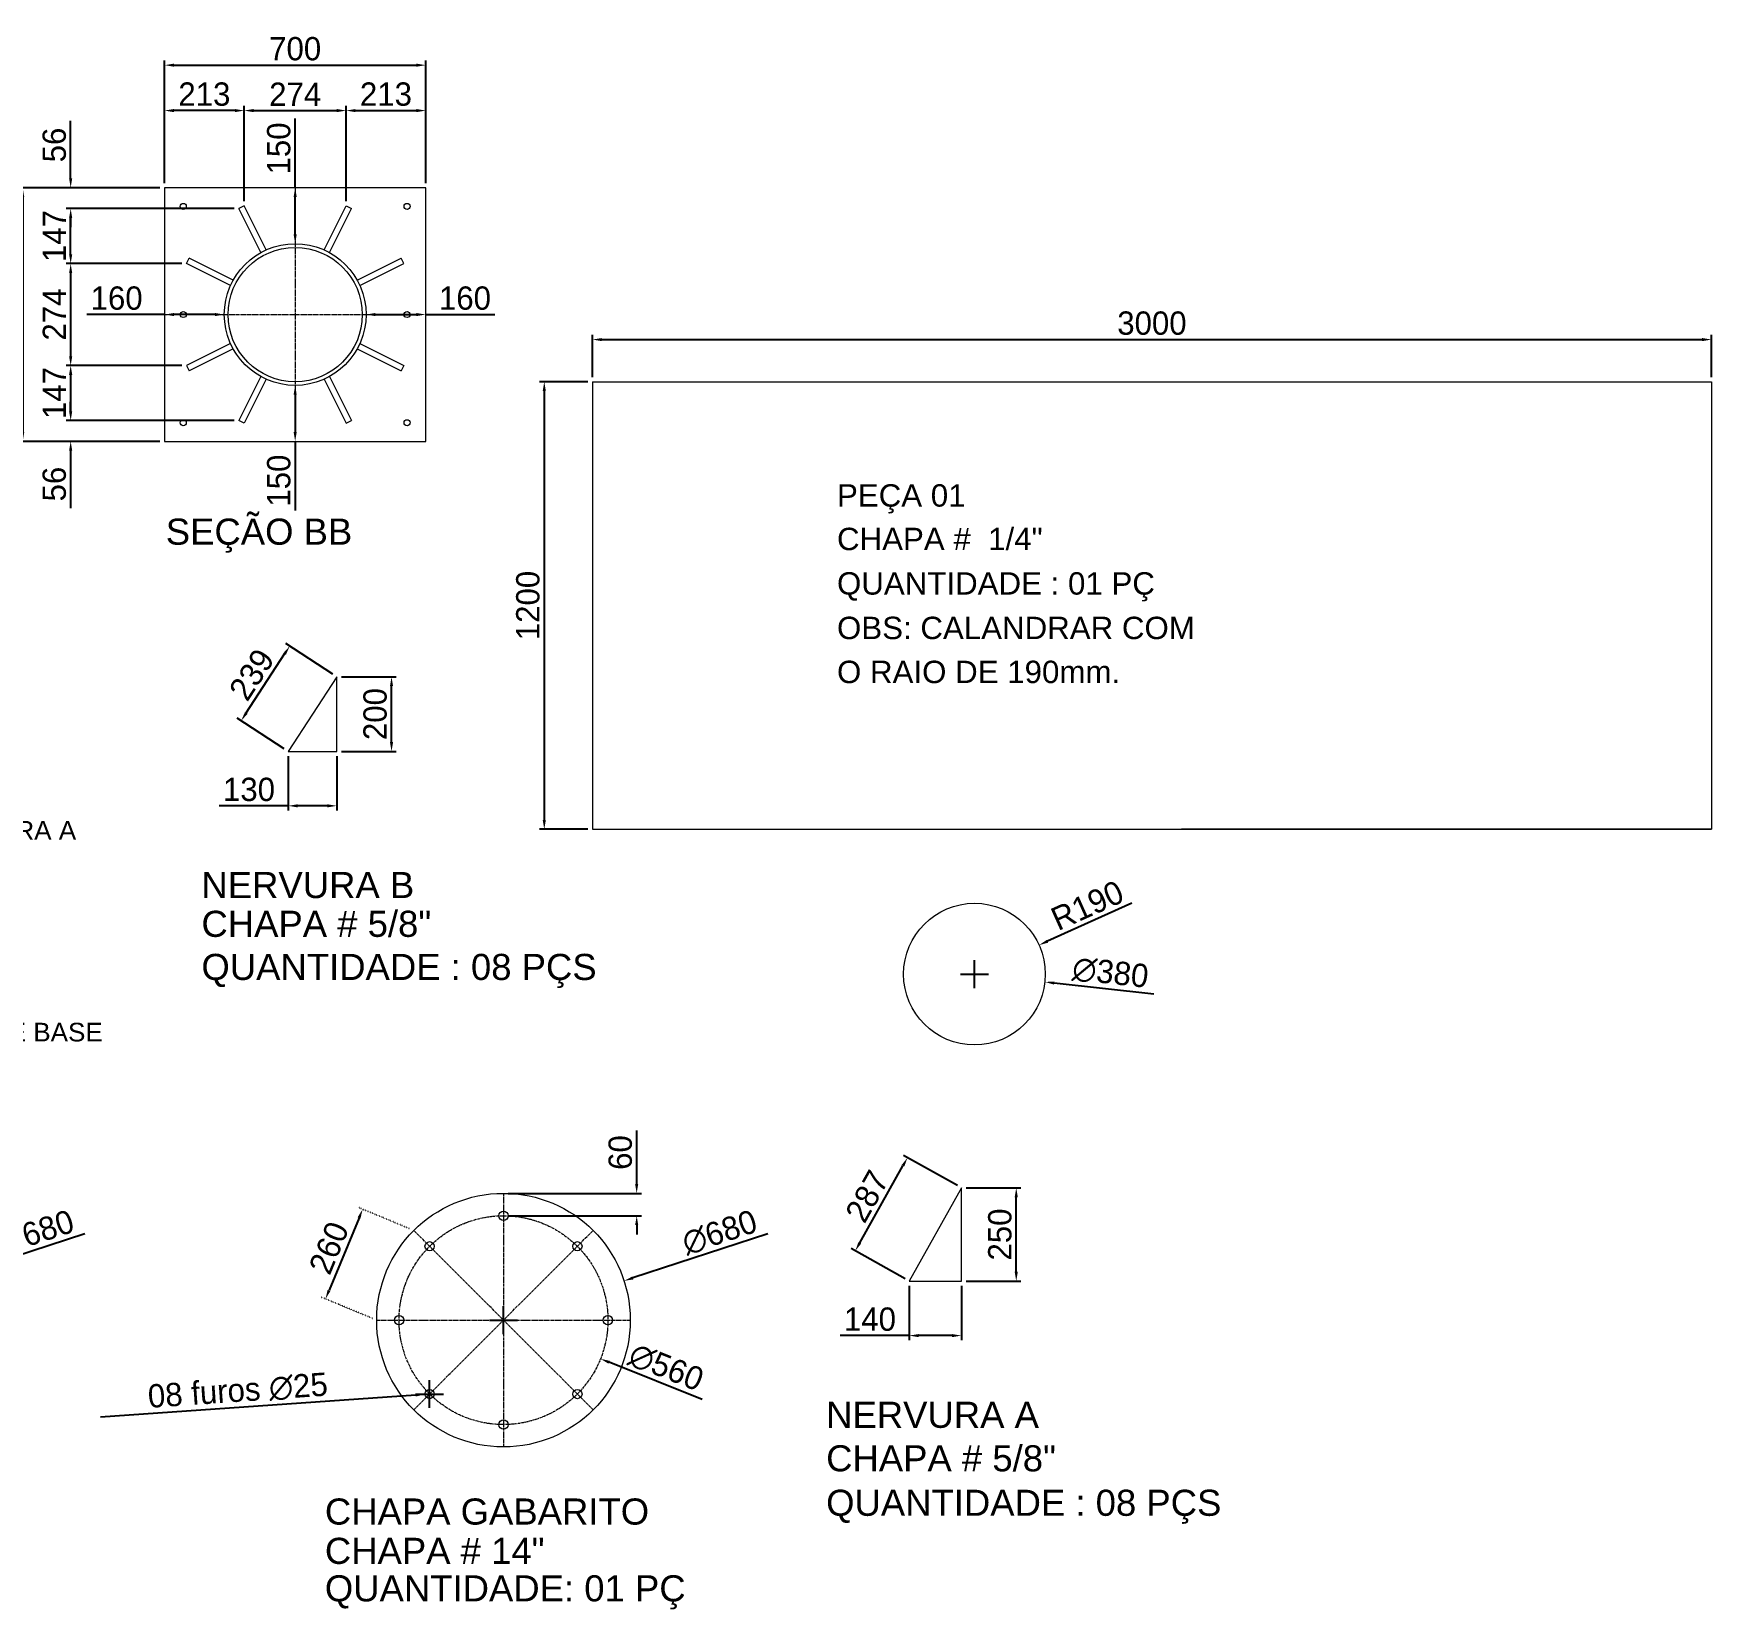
# Model space of a CAD drawing. Header units: millimetres. Extents: x 264998 to 288730, y -52980 to -35752.
# Drawn here: x 284232 to 288730, y -41741 to -37516 of the extents above; entities that cross this region are included whole.
import ezdxf

# ---------------------------------------------------------------- set-up
doc = ezdxf.new("R2010")
doc.units = ezdxf.units.MM
doc.header["$LTSCALE"] = 0.2
doc.linetypes.add('ACAD_ISO07W100', pattern=[3, 0, -3])
doc.linetypes.add('CENTER', pattern=[50.8, 31.75, -6.35, 6.35, -6.35])
for name, color, linetype, lineweight in [('03', 3, 'Continuous', 15), ('CENT 1', 1, 'CENTER', 9), ('CONT4', 4, 'Continuous', 5), ('COTA', 1, 'Continuous', 9)]:
    doc.layers.add(name, color=color, linetype=linetype, lineweight=lineweight)
doc.styles.add('1-500', font='arial.ttf', dxfattribs={"height": 100})
doc.dimstyles.new('ESC25', dxfattribs={"dimscale": 25, "dimtxt": 2.5, "dimasz": 1, "dimexe": 0.5, "dimexo": 0.5, "dimgap": 0.5, "dimtad": 1, "dimdec": 0, "dimzin": 0, "dimdsep": 46, "dimtxsty": 'Standard', "dimcen": 1.5, "dimclrd": 1, "dimclre": 1, "dimclrt": 2, "dimadec": 0, "dimazin": 0, "dimtfac": 1, "dimtdec": 0, "dimtofl": 0, "dimtmove": 0, "dimatfit": 3, "dimfxl": 1, "dimtolj": 1, "dimtzin": 0, "dimarcsym": 0})

# ---------------------------------------------------------------- blocks, each defined once
blk = doc.blocks.new('*D59')
at = {"layer": 'COTA', "color": 1, "lineweight": -2, "transparency": 16777216}
for p, q in [((286579.4, -40873.6), (286579.4, -41019.6)), ((286719.4, -40873.6), (286719.4, -41019.6)), ((286579.4, -41007.1), (286394, -41007.1)), ((286694.4, -41007.1), (286604.4, -41007.1))]:
    blk.add_line(p, q, dxfattribs=at)
at = {"layer": 'COTA', "color": 1, "transparency": 16777216}
for points in [[(286604.4, -41003), (286604.4, -41011.3), (286579.4, -41007.1)], [(286694.4, -41003), (286694.4, -41011.3), (286719.4, -41007.1)]]:
    blk.add_solid(points, dxfattribs=at)
at = {"layer": 'COTA', "color": 2, "transparency": 16777216, "insert": (286474.2, -40963.4), "char_height": 62.5, "attachment_point": 5}
blk.add_mtext('\\A1;140', dxfattribs=at)
blk = doc.blocks.new('*D60')
at = {"layer": 'COTA', "color": 1, "lineweight": -2, "transparency": 16777216}
for p, q in [((286731.9, -40611.1), (286878.9, -40611.1)), ((286866.4, -40836.1), (286866.4, -40636.1)), ((286731.9, -40861.1), (286878.9, -40861.1))]:
    blk.add_line(p, q, dxfattribs=at)
at = {"layer": 'COTA', "color": 1, "transparency": 16777216}
for points in [[(286862.2, -40636.1), (286870.5, -40636.1), (286866.4, -40611.1)], [(286862.2, -40836.1), (286870.5, -40836.1), (286866.4, -40861.1)]]:
    blk.add_solid(points, dxfattribs=at)
at = {"layer": 'COTA', "color": 2, "transparency": 16777216, "insert": (286822.6, -40736.1), "char_height": 62.5, "attachment_point": 5, "rotation": 90}
blk.add_mtext('\\A1;250', dxfattribs=at)
blk = doc.blocks.new('*D61')
at = {"layer": 'COTA', "color": 1, "lineweight": -2, "transparency": 16777216}
for p, q in [((286708.5, -40605), (286563.9, -40524)), ((286447, -40758.3), (286562.6, -40551.9)), ((286568.5, -40855), (286423.9, -40774))]:
    blk.add_line(p, q, dxfattribs=at)
at = {"layer": 'COTA', "color": 1, "transparency": 16777216}
for points in [[(286559, -40549.9), (286566.2, -40553.9), (286574.8, -40530.1)], [(286443.4, -40756.2), (286450.7, -40760.3), (286434.8, -40780.1)]]:
    blk.add_solid(points, dxfattribs=at)
at = {"layer": 'COTA', "color": 2, "transparency": 16777216, "insert": (286466.7, -40633.7), "char_height": 62.5, "attachment_point": 5, "rotation": 60.7512}
blk.add_mtext('\\A1;287', dxfattribs=at)
blk = doc.blocks.new('*D46')
at = {"layer": 'COTA', "color": 1, "lineweight": -2, "transparency": 16777216}
for p, q in [((284583.2, -37917.2), (284583.2, -37710.3)), ((284771.5, -37722.8), (284608.2, -37722.8)), ((284796.5, -37966), (284796.5, -37710.3))]:
    blk.add_line(p, q, dxfattribs=at)
at = {"layer": 'COTA', "color": 1, "transparency": 16777216}
for points in [[(284608.2, -37718.6), (284608.2, -37727), (284583.2, -37722.8)], [(284771.5, -37718.6), (284771.5, -37727), (284796.5, -37722.8)]]:
    blk.add_solid(points, dxfattribs=at)
at = {"layer": 'COTA', "color": 2, "transparency": 16777216, "insert": (284689.8, -37679), "char_height": 62.5, "attachment_point": 5}
blk.add_mtext('\\A1;213', dxfattribs=at)
blk = doc.blocks.new('*D47')
at = {"layer": 'COTA', "color": 1, "lineweight": -2, "transparency": 16777216}
for p, q in [((284796.5, -37966), (284796.5, -37710.3)), ((284821.5, -37722.8), (285044.8, -37722.8)), ((285069.8, -37966), (285069.8, -37710.3))]:
    blk.add_line(p, q, dxfattribs=at)
at = {"layer": 'COTA', "color": 1, "transparency": 16777216}
for points in [[(284821.5, -37718.6), (284821.5, -37727), (284796.5, -37722.8)], [(285044.8, -37718.6), (285044.8, -37727), (285069.8, -37722.8)]]:
    blk.add_solid(points, dxfattribs=at)
at = {"layer": 'COTA', "color": 2, "transparency": 16777216, "insert": (284933.2, -37679), "char_height": 62.5, "attachment_point": 5}
blk.add_mtext('\\A1;274', dxfattribs=at)
blk = doc.blocks.new('*D48')
at = {"layer": 'COTA', "color": 1, "lineweight": -2, "transparency": 16777216}
for p, q in [((285069.8, -37966), (285069.8, -37710.3)), ((285094.8, -37722.8), (285258.2, -37722.8)), ((285283.2, -37917.2), (285283.2, -37710.3))]:
    blk.add_line(p, q, dxfattribs=at)
at = {"layer": 'COTA', "color": 1, "transparency": 16777216}
for points in [[(285094.8, -37718.6), (285094.8, -37727), (285069.8, -37722.8)], [(285258.2, -37718.6), (285258.2, -37727), (285283.2, -37722.8)]]:
    blk.add_solid(points, dxfattribs=at)
at = {"layer": 'COTA', "color": 2, "transparency": 16777216, "insert": (285176.5, -37679), "char_height": 62.5, "attachment_point": 5}
blk.add_mtext('\\A1;213', dxfattribs=at)
blk = doc.blocks.new('*D49')
at = {"layer": 'COTA', "color": 1, "lineweight": -2, "transparency": 16777216}
for p, q in [((284583.2, -37917.2), (284583.2, -37588.6)), ((284608.2, -37601.1), (285258.2, -37601.1)), ((285283.2, -37917.2), (285283.2, -37588.6))]:
    blk.add_line(p, q, dxfattribs=at)
at = {"layer": 'COTA', "color": 1, "transparency": 16777216}
for points in [[(284608.2, -37596.9), (284608.2, -37605.2), (284583.2, -37601.1)], [(285258.2, -37596.9), (285258.2, -37605.2), (285283.2, -37601.1)]]:
    blk.add_solid(points, dxfattribs=at)
at = {"layer": 'COTA', "color": 2, "transparency": 16777216, "insert": (284933.2, -37557.3), "char_height": 62.5, "attachment_point": 5}
blk.add_mtext('\\A1;700', dxfattribs=at)
blk = doc.blocks.new('*D50')
at = {"layer": 'COTA', "color": 1, "lineweight": -2, "transparency": 16777216}
for p, q in [((284769.7, -37985.6), (284318.8, -37985.6)), ((284331.3, -38108), (284331.3, -38010.6)), ((284629.5, -38133), (284318.8, -38133))]:
    blk.add_line(p, q, dxfattribs=at)
at = {"layer": 'COTA', "color": 1, "transparency": 16777216}
for points in [[(284327.1, -38010.6), (284335.5, -38010.6), (284331.3, -37985.6)], [(284327.1, -38108), (284335.5, -38108), (284331.3, -38133)]]:
    blk.add_solid(points, dxfattribs=at)
at = {"layer": 'COTA', "color": 2, "transparency": 16777216, "insert": (284287.6, -38059.3), "char_height": 62.5, "attachment_point": 5, "rotation": 90}
blk.add_mtext('\\A1;147', dxfattribs=at)
blk = doc.blocks.new('*D51')
at = {"layer": 'COTA', "color": 1, "lineweight": -2, "transparency": 16777216}
for p, q in [((284629.5, -38133), (284318.8, -38133)), ((284331.3, -38158), (284331.3, -38381.3)), ((284629.5, -38406.3), (284318.8, -38406.3))]:
    blk.add_line(p, q, dxfattribs=at)
at = {"layer": 'COTA', "color": 1, "transparency": 16777216}
for points in [[(284327.1, -38158), (284335.5, -38158), (284331.3, -38133)], [(284327.1, -38381.3), (284335.5, -38381.3), (284331.3, -38406.3)]]:
    blk.add_solid(points, dxfattribs=at)
at = {"layer": 'COTA', "color": 2, "transparency": 16777216, "insert": (284287.6, -38269.7), "char_height": 62.5, "attachment_point": 5, "rotation": 90}
blk.add_mtext('\\A1;274', dxfattribs=at)
blk = doc.blocks.new('*D52')
at = {"layer": 'COTA', "color": 1, "lineweight": -2, "transparency": 16777216}
for p, q in [((284629.5, -38406.3), (284318.8, -38406.3)), ((284331.3, -38431.3), (284331.3, -38528.7)), ((284769.7, -38553.7), (284318.8, -38553.7))]:
    blk.add_line(p, q, dxfattribs=at)
at = {"layer": 'COTA', "color": 1, "transparency": 16777216}
for points in [[(284327.1, -38431.3), (284335.5, -38431.3), (284331.3, -38406.3)], [(284327.1, -38528.7), (284335.5, -38528.7), (284331.3, -38553.7)]]:
    blk.add_solid(points, dxfattribs=at)
at = {"layer": 'COTA', "color": 2, "transparency": 16777216, "insert": (284287.6, -38480), "char_height": 62.5, "attachment_point": 5, "rotation": 90}
blk.add_mtext('\\A1;147', dxfattribs=at)
blk = doc.blocks.new('*D53')
at = {"layer": 'COTA', "color": 1, "lineweight": -2, "transparency": 16777216}
for p, q in [((284570.7, -37929.7), (284190.2, -37929.7)), ((284202.7, -37954.7), (284202.7, -38584.7)), ((284570.7, -38609.7), (284190.2, -38609.7))]:
    blk.add_line(p, q, dxfattribs=at)
at = {"layer": 'COTA', "color": 1, "transparency": 16777216}
for points in [[(284198.6, -37954.7), (284206.9, -37954.7), (284202.7, -37929.7)], [(284198.6, -38584.7), (284206.9, -38584.7), (284202.7, -38609.7)]]:
    blk.add_solid(points, dxfattribs=at)
at = {"layer": 'COTA', "color": 2, "transparency": 16777216, "insert": (284159, -38269.7), "char_height": 62.5, "attachment_point": 5, "rotation": 90}
blk.add_mtext('\\A1;680', dxfattribs=at)
blk = doc.blocks.new('*D70')
at = {"layer": 'COTA', "color": 1, "lineweight": -2, "transparency": 16777216}
for p, q in [((284914.6, -39453.3), (284914.6, -39599.3)), ((285044.6, -39453.3), (285044.6, -39599.3)), ((284914.6, -39586.8), (284729.2, -39586.8)), ((285019.6, -39586.8), (284939.6, -39586.8))]:
    blk.add_line(p, q, dxfattribs=at)
at = {"layer": 'COTA', "color": 1, "transparency": 16777216}
for points in [[(284939.6, -39582.6), (284939.6, -39591), (284914.6, -39586.8)], [(285019.6, -39582.6), (285019.6, -39591), (285044.6, -39586.8)]]:
    blk.add_solid(points, dxfattribs=at)
at = {"layer": 'COTA', "color": 2, "transparency": 16777216, "insert": (284809.4, -39543.1), "char_height": 62.5, "attachment_point": 5}
blk.add_mtext('\\A1;130', dxfattribs=at)
blk = doc.blocks.new('*D71')
at = {"layer": 'COTA', "color": 1, "lineweight": -2, "transparency": 16777216}
for p, q in [((285057.1, -39240.8), (285204, -39240.8)), ((285191.5, -39415.8), (285191.5, -39265.8)), ((285057.1, -39440.8), (285204, -39440.8))]:
    blk.add_line(p, q, dxfattribs=at)
at = {"layer": 'COTA', "color": 1, "transparency": 16777216}
for points in [[(285187.3, -39265.8), (285195.7, -39265.8), (285191.5, -39240.8)], [(285187.3, -39415.8), (285195.7, -39415.8), (285191.5, -39440.8)]]:
    blk.add_solid(points, dxfattribs=at)
at = {"layer": 'COTA', "color": 2, "transparency": 16777216, "insert": (285147.7, -39340.8), "char_height": 62.5, "attachment_point": 5, "rotation": 90}
blk.add_mtext('\\A1;200', dxfattribs=at)
blk = doc.blocks.new('*D113')
at = {"layer": 'COTA', "color": 1, "lineweight": -2, "transparency": 16777216}
for p, q in [((284802.1, -39337.8), (284904.8, -39179.7)), ((285034.1, -39233.9), (284908, -39152)), ((284904.1, -39433.9), (284778, -39352))]:
    blk.add_line(p, q, dxfattribs=at)
at = {"layer": 'COTA', "color": 1, "transparency": 16777216}
for points in [[(284901.3, -39177.5), (284908.3, -39182), (284918.4, -39158.8)], [(284798.6, -39335.5), (284805.6, -39340.1), (284788.4, -39358.8)]]:
    blk.add_solid(points, dxfattribs=at)
at = {"layer": 'COTA', "color": 2, "transparency": 16777216, "insert": (284816.8, -39234.9), "char_height": 62.5, "attachment_point": 5, "rotation": 56.9761}
blk.add_mtext('\\A1;239', dxfattribs=at)
blk = doc.blocks.new('*D115')
at = {"layer": 'COTA', "color": 1, "linetype": 'ACAD_ISO07W100', "lineweight": -2, "transparency": 16777216}
for p, q in [((285239.7, -40720.5), (285102.5, -40663.6)), ((285140.1, -40960.9), (285002.9, -40904.1))]:
    blk.add_line(p, q, dxfattribs=at)
at = {"layer": 'COTA', "color": 1, "lineweight": -2, "transparency": 16777216}
blk.add_line((285104.5, -40691.5), (285024, -40885.7), dxfattribs=at)
at = {"layer": 'COTA', "color": 1, "transparency": 16777216}
for points in [[(285100.6, -40689.9), (285108.3, -40693.1), (285114, -40668.4)], [(285020.2, -40884.2), (285027.9, -40887.3), (285014.5, -40908.8)]]:
    blk.add_solid(points, dxfattribs=at)
at = {"layer": 'COTA', "color": 2, "transparency": 16777216, "insert": (285023.8, -40771.9), "char_height": 62.5, "attachment_point": 5, "rotation": 67.5}
blk.add_mtext('\\A1;260', dxfattribs=at)
blk = doc.blocks.new('*D116')
at = {"layer": 'COTA', "color": 1, "lineweight": -2, "transparency": 16777216}
for p, q in [((285293.7, -41201.2), (285293.7, -41126.2)), ((284411.6, -41224.6), (285256.3, -41166.3)), ((285256.2, -41163.7), (285331.2, -41163.7))]:
    blk.add_line(p, q, dxfattribs=at)
at = {"layer": 'COTA', "color": 1, "transparency": 16777216}
blk.add_solid([(285256, -41162.1), (285256.6, -41170.4), (285281.2, -41164.5)], dxfattribs=at)
at = {"layer": 'COTA', "color": 2, "transparency": 16777216, "insert": (284779.5, -41155.3), "char_height": 62.5, "attachment_point": 5, "rotation": 3.9485}
blk.add_mtext('\\A1;08 furos ∅25', dxfattribs=at)
blk = doc.blocks.new('*D117')
at = {"layer": 'COTA', "color": 1, "lineweight": -2, "transparency": 16777216}
for p, q in [((285491.7, -41003.2), (285491.7, -40928.2)), ((285454.2, -40965.7), (285529.2, -40965.7)), ((286024.6, -41178.2), (285775, -41078.7))]:
    blk.add_line(p, q, dxfattribs=at)
at = {"layer": 'COTA', "color": 1, "transparency": 16777216}
blk.add_solid([(285776.5, -41074.8), (285773.4, -41082.5), (285751.8, -41069.4)], dxfattribs=at)
at = {"layer": 'COTA', "color": 2, "transparency": 16777216, "insert": (285927.6, -41092.4), "char_height": 62.5, "attachment_point": 5, "rotation": 338.2587}
blk.add_mtext('\\A1;∅560', dxfattribs=at)
blk = doc.blocks.new('*D118')
at = {"layer": 'COTA', "color": 1, "lineweight": -2, "transparency": 16777216}
for p, q in [((286200.6, -40734.6), (285838.7, -40852.6)), ((285491.7, -41003.2), (285491.7, -40928.2)), ((285454.2, -40965.7), (285529.2, -40965.7))]:
    blk.add_line(p, q, dxfattribs=at)
at = {"layer": 'COTA', "color": 1, "transparency": 16777216}
blk.add_solid([(285837.4, -40848.6), (285840, -40856.5), (285814.9, -40860.3)], dxfattribs=at)
at = {"layer": 'COTA', "color": 2, "transparency": 16777216, "insert": (286071.1, -40730.8), "char_height": 62.5, "attachment_point": 5, "rotation": 18.0559}
blk.add_mtext('\\A1;∅680', dxfattribs=at)
blk = doc.blocks.new('*D110')
at = {"layer": 'COTA', "color": 1, "lineweight": -2, "transparency": 16777216}
for p, q in [((285717.6, -38449.7), (285588.5, -38449.7)), ((285601, -38474.7), (285601, -39624.7)), ((285717.6, -39649.7), (285588.5, -39649.7))]:
    blk.add_line(p, q, dxfattribs=at)
at = {"layer": 'COTA', "color": 1, "transparency": 16777216}
for points in [[(285596.8, -38474.7), (285605.2, -38474.7), (285601, -38449.7)], [(285596.8, -39624.7), (285605.2, -39624.7), (285601, -39649.7)]]:
    blk.add_solid(points, dxfattribs=at)
at = {"layer": 'COTA', "color": 2, "transparency": 16777216, "insert": (285557.2, -39049.7), "char_height": 62.5, "attachment_point": 5, "rotation": 90}
blk.add_mtext('\\A1;1200', dxfattribs=at)
blk = doc.blocks.new('*D58')
at = {"layer": 'COTA', "color": 1, "lineweight": -2, "transparency": 16777216}
for p, q in [((284583.2, -38269.7), (284374.3, -38269.7)), ((284718.2, -38269.7), (284608.2, -38269.7))]:
    blk.add_line(p, q, dxfattribs=at)
at = {"layer": 'COTA', "color": 1, "transparency": 16777216}
for points in [[(284608.2, -38265.5), (284608.2, -38273.8), (284583.2, -38269.7)], [(284718.2, -38265.5), (284718.2, -38273.8), (284743.2, -38269.7)]]:
    blk.add_solid(points, dxfattribs=at)
at = {"layer": 'COTA', "color": 2, "transparency": 16777216, "insert": (284454.5, -38225.9), "char_height": 62.5, "attachment_point": 5}
blk.add_mtext('\\A1;160', dxfattribs=at)
blk = doc.blocks.new('*D112')
at = {"layer": 'COTA', "color": 1, "lineweight": -2, "transparency": 16777216}
for p, q in [((285730.1, -38437.2), (285730.1, -38324.3)), ((288730.1, -38437.2), (288730.1, -38324.3)), ((285755.1, -38336.8), (288705.1, -38336.8))]:
    blk.add_line(p, q, dxfattribs=at)
at = {"layer": 'COTA', "color": 1, "transparency": 16777216}
for points in [[(285755.1, -38332.6), (285755.1, -38340.9), (285730.1, -38336.8)], [(288705.1, -38332.6), (288705.1, -38340.9), (288730.1, -38336.8)]]:
    blk.add_solid(points, dxfattribs=at)
at = {"layer": 'COTA', "color": 2, "transparency": 16777216, "insert": (287230.1, -38293), "char_height": 62.5, "attachment_point": 5}
blk.add_mtext('\\A1;3000', dxfattribs=at)
blk = doc.blocks.new('*D94')
at = {"layer": 'COTA', "color": 1, "lineweight": -2, "transparency": 16777216}
for p, q in [((284369.3, -40734.6), (284007.4, -40852.6)), ((283660.4, -41003.2), (283660.4, -40928.2)), ((283622.9, -40965.7), (283697.9, -40965.7))]:
    blk.add_line(p, q, dxfattribs=at)
at = {"layer": 'COTA', "color": 1, "transparency": 16777216}
blk.add_solid([(284006.2, -40848.6), (284008.7, -40856.5), (283983.7, -40860.3)], dxfattribs=at)
at = {"layer": 'COTA', "color": 2, "transparency": 16777216, "insert": (284239.9, -40730.8), "char_height": 62.5, "attachment_point": 5, "rotation": 18.0559}
blk.add_mtext('\\A1;∅680', dxfattribs=at)
blk = doc.blocks.new('*D97')
at = {"layer": 'COTA', "color": 1, "lineweight": -2, "transparency": 16777216}
for p, q in [((285148.2, -38269.7), (285258.2, -38269.7)), ((285283.2, -38269.7), (285468.6, -38269.7))]:
    blk.add_line(p, q, dxfattribs=at)
at = {"layer": 'COTA', "color": 1, "transparency": 16777216}
for points in [[(285148.2, -38265.5), (285148.2, -38273.8), (285123.2, -38269.7)], [(285258.2, -38265.5), (285258.2, -38273.8), (285283.2, -38269.7)]]:
    blk.add_solid(points, dxfattribs=at)
at = {"layer": 'COTA', "color": 2, "transparency": 16777216, "insert": (285388.4, -38225.9), "char_height": 62.5, "attachment_point": 5}
blk.add_mtext('\\A1;160', dxfattribs=at)
blk = doc.blocks.new('*D57')
at = {"layer": 'COTA', "color": 1, "lineweight": -2, "transparency": 16777216}
for p, q in [((284945.7, -38459.7), (284945.7, -38459.7)), ((284933.2, -38484.7), (284933.2, -38584.7)), ((284933.2, -38609.7), (284933.2, -38795.1)), ((284945.7, -38609.7), (284945.7, -38609.7))]:
    blk.add_line(p, q, dxfattribs=at)
at = {"layer": 'COTA', "color": 1, "transparency": 16777216}
for points in [[(284929, -38484.7), (284937.3, -38484.7), (284933.2, -38459.7)], [(284929, -38584.7), (284937.3, -38584.7), (284933.2, -38609.7)]]:
    blk.add_solid(points, dxfattribs=at)
at = {"layer": 'COTA', "color": 2, "transparency": 16777216, "insert": (284889.4, -38714.9), "char_height": 62.5, "attachment_point": 5, "rotation": 90}
blk.add_mtext('\\A1;150', dxfattribs=at)
blk = doc.blocks.new('*D74')
at = {"layer": 'COTA', "color": 1, "lineweight": -2, "transparency": 16777216}
for p, q in [((285848.8, -40600.7), (285848.8, -40456.9)), ((285504.2, -40625.7), (285861.3, -40625.7)), ((285504.2, -40685.7), (285861.3, -40685.7)), ((285848.8, -40710.7), (285848.8, -40735.7))]:
    blk.add_line(p, q, dxfattribs=at)
at = {"layer": 'COTA', "color": 1, "transparency": 16777216}
for points in [[(285844.6, -40600.7), (285852.9, -40600.7), (285848.8, -40625.7)], [(285844.6, -40710.7), (285852.9, -40710.7), (285848.8, -40685.7)]]:
    blk.add_solid(points, dxfattribs=at)
at = {"layer": 'COTA', "color": 2, "transparency": 16777216, "insert": (285805, -40516.3), "char_height": 62.5, "attachment_point": 5, "rotation": 90}
blk.add_mtext('\\A1;60', dxfattribs=at)
blk = doc.blocks.new('*D89')
at = {"layer": 'COTA', "color": 1, "lineweight": -2, "transparency": 16777216}
for p, q in [((287176.5, -39848.1), (286950.4, -39949.8)), ((286754.3, -40075.5), (286754.3, -40000.5)), ((286716.8, -40038), (286791.8, -40038))]:
    blk.add_line(p, q, dxfattribs=at)
at = {"layer": 'COTA', "color": 1, "transparency": 16777216}
blk.add_solid([(286948.7, -39946), (286952.1, -39953.6), (286927.6, -39960.1)], dxfattribs=at)
at = {"layer": 'COTA', "color": 2, "transparency": 16777216, "insert": (287056.9, -39853.9), "char_height": 62.5, "attachment_point": 5, "rotation": 24.2135}
blk.add_mtext('\\A1;R190', dxfattribs=at)
blk = doc.blocks.new('*D90')
at = {"layer": 'COTA', "color": 1, "lineweight": -2, "transparency": 16777216}
for p, q in [((286754.3, -40075.5), (286754.3, -40000.5)), ((286716.8, -40038), (286791.8, -40038)), ((287235.1, -40091.6), (286968, -40061.8))]:
    blk.add_line(p, q, dxfattribs=at)
at = {"layer": 'COTA', "color": 1, "transparency": 16777216}
blk.add_solid([(286968.5, -40057.7), (286967.6, -40066), (286943.2, -40059.1)], dxfattribs=at)
at = {"layer": 'COTA', "color": 2, "transparency": 16777216, "insert": (287118.8, -40034.6), "char_height": 62.5, "attachment_point": 5, "rotation": 353.633}
blk.add_mtext('\\A1;∅380', dxfattribs=at)
blk = doc.blocks.new('*D129')
at = {"layer": 'COTA', "color": 1, "lineweight": -2, "transparency": 16777216}
for p, q in [((284331.3, -37904.7), (284331.3, -37750.5)), ((284570.7, -37929.7), (284318.8, -37929.7)), ((284769.7, -37985.6), (284318.8, -37985.6)), ((284331.3, -38010.6), (284331.3, -38035.6))]:
    blk.add_line(p, q, dxfattribs=at)
at = {"layer": 'COTA', "color": 1, "transparency": 16777216}
for points in [[(284327.1, -37904.7), (284335.5, -37904.7), (284331.3, -37929.7)], [(284327.1, -38010.6), (284335.5, -38010.6), (284331.3, -37985.6)]]:
    blk.add_solid(points, dxfattribs=at)
at = {"layer": 'COTA', "color": 2, "transparency": 16777216, "insert": (284287.6, -37815.1), "char_height": 62.5, "attachment_point": 5, "rotation": 90}
blk.add_mtext('\\A1;56', dxfattribs=at)
blk = doc.blocks.new('*D130')
at = {"layer": 'COTA', "color": 1, "lineweight": -2, "transparency": 16777216}
for p, q in [((284331.3, -38528.7), (284331.3, -38503.7)), ((284769.7, -38553.7), (284318.8, -38553.7)), ((284570.7, -38609.7), (284318.8, -38609.7)), ((284331.3, -38634.7), (284331.3, -38788.8))]:
    blk.add_line(p, q, dxfattribs=at)
at = {"layer": 'COTA', "color": 1, "transparency": 16777216}
for points in [[(284327.1, -38528.7), (284335.5, -38528.7), (284331.3, -38553.7)], [(284327.1, -38634.7), (284335.5, -38634.7), (284331.3, -38609.7)]]:
    blk.add_solid(points, dxfattribs=at)
at = {"layer": 'COTA', "color": 2, "transparency": 16777216, "insert": (284287.6, -38724.2), "char_height": 62.5, "attachment_point": 5, "rotation": 90}
blk.add_mtext('\\A1;56', dxfattribs=at)
blk = doc.blocks.new('*D131')
at = {"layer": 'COTA', "color": 1, "lineweight": -2, "transparency": 16777216}
for p, q in [((284933.2, -37929.7), (284933.2, -37744.2)), ((284933.2, -38054.7), (284933.2, -37954.7)), ((284945.7, -37929.7), (284945.7, -37929.7))]:
    blk.add_line(p, q, dxfattribs=at)
at = {"layer": 'COTA', "color": 1, "transparency": 16777216}
for points in [[(284929, -37954.7), (284937.3, -37954.7), (284933.2, -37929.7)], [(284929, -38054.7), (284937.3, -38054.7), (284933.2, -38079.7)]]:
    blk.add_solid(points, dxfattribs=at)
at = {"layer": 'COTA', "color": 2, "transparency": 16777216, "insert": (284889.4, -37824.4), "char_height": 62.5, "attachment_point": 5, "rotation": 90}
blk.add_mtext('\\A1;150', dxfattribs=at)

msp = doc.modelspace()

# ---------------------------------------------------------------- linework, layer by layer
at = {"layer": '03'}
for p, q in [((285283.2, -37929.7), (284583.2, -37929.7)), ((284583.2, -37929.7), (284583.2, -38609.7)), ((285283.2, -38609.7), (285283.2, -37929.7)), ((284796.5, -37978.5), (284782.2, -37985.6)), ((284841, -38103.3), (284782.2, -37985.6)), ((284855.3, -38096.1), (284796.5, -37978.5)), ((285011, -38096.1), (285069.8, -37978.5)), ((285025.3, -38103.3), (285084.1, -37985.6)), ((285069.8, -37978.5), (285084.1, -37985.6)), ((284642, -38133), (284649.1, -38118.7)), ((284759.6, -38191.8), (284642, -38133)), ((284766.8, -38177.5), (284649.1, -38118.7)), ((285099.5, -38177.5), (285217.2, -38118.7)), ((285106.7, -38191.8), (285224.4, -38133)), ((285224.4, -38133), (285217.2, -38118.7)), ((284759.6, -38347.5), (284642, -38406.3)), ((284766.8, -38361.8), (284649.1, -38420.6)), ((285099.5, -38361.8), (285217.2, -38420.6)), ((285106.7, -38347.5), (285224.4, -38406.3)), ((284642, -38406.3), (284649.1, -38420.6)), ((285224.4, -38406.3), (285217.2, -38420.6)), ((284841, -38436), (284782.2, -38553.7)), ((284855.3, -38443.2), (284796.5, -38560.9)), ((285011, -38443.2), (285069.8, -38560.9)), ((285025.3, -38436), (285084.1, -38553.7)), ((285730.1, -38449.7), (288730.1, -38449.7)), ((285730.1, -38449.7), (285730.1, -39649.7)), ((288730.1, -38449.7), (288730.1, -39649.7)), ((284796.5, -38560.9), (284782.2, -38553.7)), ((285069.8, -38560.9), (285084.1, -38553.7)), ((284583.2, -38609.7), (285283.2, -38609.7)), ((285044.6, -39240.8), (284914.6, -39440.8)), ((285044.6, -39440.8), (285044.6, -39240.8)), ((284914.6, -39440.8), (285044.6, -39440.8)), ((285730.1, -39649.7), (288730.1, -39649.7)), ((288730.1, -39649.7), (287309.1, -39649.7)), ((286719.4, -40611.1), (286579.4, -40861.1)), ((286719.4, -40861.1), (286719.4, -40611.1)), ((286579.4, -40861.1), (286719.4, -40861.1))]:
    msp.add_line(p, q, dxfattribs=at)
for centre, radius in [((284633.2, -37979.7), 8), ((285233.2, -37979.7), 8), ((284933.2, -38269.7), 190), ((284933.2, -38269.7), 180), ((284633.2, -38269.7), 8), ((285233.2, -38269.7), 8), ((284633.2, -38559.7), 8), ((285233.2, -38559.7), 8), ((286754.3, -40038), 190), ((285491.7, -40965.7), 340), ((285491.7, -40685.7), 12.5), ((285293.7, -40767.7), 12.5), ((285689.7, -40767.7), 12.5), ((285211.7, -40965.7), 12.5), ((285771.7, -40965.7), 12.5), ((285293.7, -41163.7), 12.5), ((285689.7, -41163.7), 12.5), ((285491.7, -41245.7), 12.5)]:
    msp.add_circle(centre, radius, dxfattribs=at)
at = {"layer": 'CENT 1'}
for p, q in [((284933.2, -37929.7), (284933.2, -38569.7)), ((284583.2, -38269.7), (285233.2, -38269.7)), ((285491.7, -40625.7), (285491.7, -41305.7)), ((285732.1, -41206.1), (285251.3, -40725.3)), ((285251.3, -41206.1), (285732.1, -40725.3)), ((285151.7, -40965.7), (285831.7, -40965.7))]:
    msp.add_line(p, q, dxfattribs=at)
msp.add_circle((285491.7, -40965.7), 280, dxfattribs=at)

# ---------------------------------------------------------------- texts
at = {"layer": 'CONT4', "style": '1-500'}
for s, height, p in [('PEÇA 01', 60, (286385.8, -38784.6)), ('SEÇÃO BB', 70, (284586.3, -38886.7)), ('CHAPA #  1/4"', 60, (286385.8, -38901.3)), ('QUANTIDADE : 01 PÇ', 60, (286385.8, -39020.5)), ('OBS: CALANDRAR COM', 60, (286385.8, -39139.8)), ('O RAIO DE 190mm.', 60, (286385.8, -39257.7)), ('NERVURA A', 50, (283938.6, -39677.4)), ('NERVURA B', 70, (284681.9, -39834.1)), ('CHAPA # 5/8"', 70, (284681.9, -39938.1)), ('QUANTIDADE : 08 PÇS', 70, (284681.9, -40053.7)), ('CHAPA DE BASE', 50, (283854.6, -40218.5)), ('NERVURA A', 70, (286356.7, -41254.4)), ('CHAPA # 5/8"', 70, (286356.7, -41371.1)), ('QUANTIDADE : 08 PÇS', 70, (286356.7, -41490.3)), ('CHAPA GABARITO', 70, (285012.8, -41513.8)), ('CHAPA # 14"', 70, (285012.8, -41619.2)), ('QUANTIDADE: 01 PÇ', 70, (285012.8, -41719.7))]:
    msp.add_text(s, height=height, dxfattribs=at).set_placement(p)

# ---------------------------------------------------------------- dimensions: what is measured, and where the dimension line sits
at = {"layer": 'COTA'}
for base, p1, p2, picture, middle in [((285283.2, -37601.1), (284583.2, -37929.7), (285283.2, -37929.7), '*D49', (284933.2, -37557.3)), ((284583.2, -37722.8), (284796.5, -37978.5), (284583.2, -37929.7), '*D46', (284689.8, -37679)), ((285283.2, -37722.8), (285069.8, -37978.5), (285283.2, -37929.7), '*D48', (285176.5, -37679)), ((285283.2, -38269.7), (285123.2, -38269.7), (285283.2, -38269.7), '*D97', (285388.4, -38225.9)), ((288730.1, -38336.8), (285730.1, -38449.7), (288730.1, -38449.7), '*D112', (287230.1, -38293)), ((284914.6, -39586.8), (285044.6, -39440.8), (284914.6, -39440.8), '*D70', (284809.4, -39543.1)), ((286579.4, -41007.1), (286719.4, -40861.1), (286579.4, -40861.1), '*D59', (286474.2, -40963.4))]:
    dim = msp.add_linear_dim(base=base, p1=p1, p2=p2, dimstyle='ESC25', dxfattribs=at)
    dim.commit()
    dim.dimension.update_dxf_attribs({"geometry": picture, "text_midpoint": middle})
dim = msp.add_linear_dim(base=(285069.8, -37722.8), p1=(284796.5, -37978.5), p2=(285069.8, -37978.5), text='274', dimstyle='ESC25', dxfattribs=at)
dim.commit()
dim.dimension.update_dxf_attribs({"geometry": '*D47', "text_midpoint": (284933.2, -37679)})
for base, p1, p2, picture, middle in [((284331.3, -37929.7), (284782.2, -37985.6), (284583.2, -37929.7), '*D129', (284287.6, -37815.1)), ((284933.2, -37929.7), (284933.2, -38079.7), (284933.2, -37929.7), '*D131', (284889.4, -37824.4)), ((284202.7, -38609.7), (284583.2, -37929.7), (284583.2, -38609.7), '*D53', (284159, -38269.7)), ((284933.2, -38609.7), (284933.2, -38459.7), (284933.2, -38609.7), '*D57', (284889.4, -38714.9)), ((285601, -39649.7), (285730.1, -38449.7), (285730.1, -39649.7), '*D110', (285557.2, -39049.7)), ((284331.3, -38609.7), (284782.2, -38553.7), (284583.2, -38609.7), '*D130', (284287.6, -38724.2)), ((285191.5, -39240.8), (285044.6, -39440.8), (285044.6, -39240.8), '*D71', (285147.7, -39340.8)), ((285848.8, -40625.7), (285491.7, -40685.7), (285491.7, -40625.7), '*D74', (285805, -40516.3)), ((286866.4, -40611.1), (286719.4, -40861.1), (286719.4, -40611.1), '*D60', (286822.6, -40736.1))]:
    dim = msp.add_linear_dim(base=base, p1=p1, p2=p2, angle=90, dimstyle='ESC25', dxfattribs=at)
    dim.commit()
    dim.dimension.update_dxf_attribs({"geometry": picture, "text_midpoint": middle})
for base, p1, p2, picture, middle in [((284331.3, -37985.6), (284642, -38133), (284782.2, -37985.6), '*D50', (284331.3, -38059.3)), ((284331.3, -38553.7), (284642, -38406.3), (284782.2, -38553.7), '*D52', (284331.3, -38480))]:
    dim = msp.add_linear_dim(base=base, p1=p1, p2=p2, angle=90, dimstyle='ESC25', dxfattribs=at)
    dim.commit()
    dim.dimension.update_dxf_attribs({"geometry": picture, "text_midpoint": middle, "dimtype": 160})
dim = msp.add_linear_dim(base=(284331.3, -38406.3), p1=(284642, -38133), p2=(284642, -38406.3), angle=90, text='274', dimstyle='ESC25', dxfattribs=at)
dim.commit()
dim.dimension.update_dxf_attribs({"geometry": '*D51', "text_midpoint": (284287.6, -38269.7)})
dim = msp.add_linear_dim(base=(284583.2, -38269.7), p1=(284743.2, -38269.7), p2=(284583.2, -38269.7), dimstyle='ESC25', dxfattribs=at)
dim.commit()
dim.dimension.update_dxf_attribs({"geometry": '*D58', "text_midpoint": (284454.5, -38269.7), "dimtype": 160})
for p1, p2, distance, picture, middle in [((284914.6, -39440.8), (285044.6, -39240.8), 150.5, '*D113', (284816.8, -39234.9)), ((286579.4, -40861.1), (286719.4, -40611.1), 165.7, '*D61', (286466.7, -40633.7)), ((285251.3, -40725.3), (285151.7, -40965.7), -148.5, '*D115', (285023.8, -40771.9))]:
    dim = msp.add_aligned_dim(p1=p1, p2=p2, distance=distance, dimstyle='ESC25', dxfattribs=at)
    dim.commit()
    dim.dimension.update_dxf_attribs({"geometry": picture, "text_midpoint": middle})
dim = msp.add_radius_dim(center=(286754.3, -40038), mpoint=(286927.6, -39960.1), dimstyle='ESC25', dxfattribs=at)
dim.commit()
dim.dimension.update_dxf_attribs({"geometry": '*D89', "text_midpoint": (287056.9, -39853.9)})
for p1, p2, picture, middle in [((286565.5, -40016.9), (286943.2, -40059.1), '*D90', (287118.8, -40034.6)), ((285231.6, -40862), (285751.8, -41069.4), '*D117', (285927.6, -41092.4))]:
    dim = msp.add_diameter_dim_2p(p1=p1, p2=p2, dimstyle='ESC25', dxfattribs=at)
    dim.commit()
    dim.dimension.update_dxf_attribs({"geometry": picture, "text_midpoint": middle})
for p1, p2, picture, middle in [((283337.2, -41071.1), (283983.7, -40860.3), '*D94', (284253.4, -40772.4)), ((285168.4, -41071.1), (285814.9, -40860.3), '*D118', (286084.7, -40772.4))]:
    dim = msp.add_diameter_dim_2p(p1=p1, p2=p2, dimstyle='ESC25', dxfattribs=at)
    dim.commit()
    dim.dimension.update_dxf_attribs({"geometry": picture, "text_midpoint": middle, "dimtype": 163})
dim = msp.add_diameter_dim_2p(p1=(285306.2, -41162.8), p2=(285281.2, -41164.5), text='08 furos <>', dimstyle='ESC25', dxfattribs=at)
dim.commit()
dim.dimension.update_dxf_attribs({"geometry": '*D116', "text_midpoint": (284782.6, -41199), "dimtype": 163})

doc.saveas('drawing.dxf')
